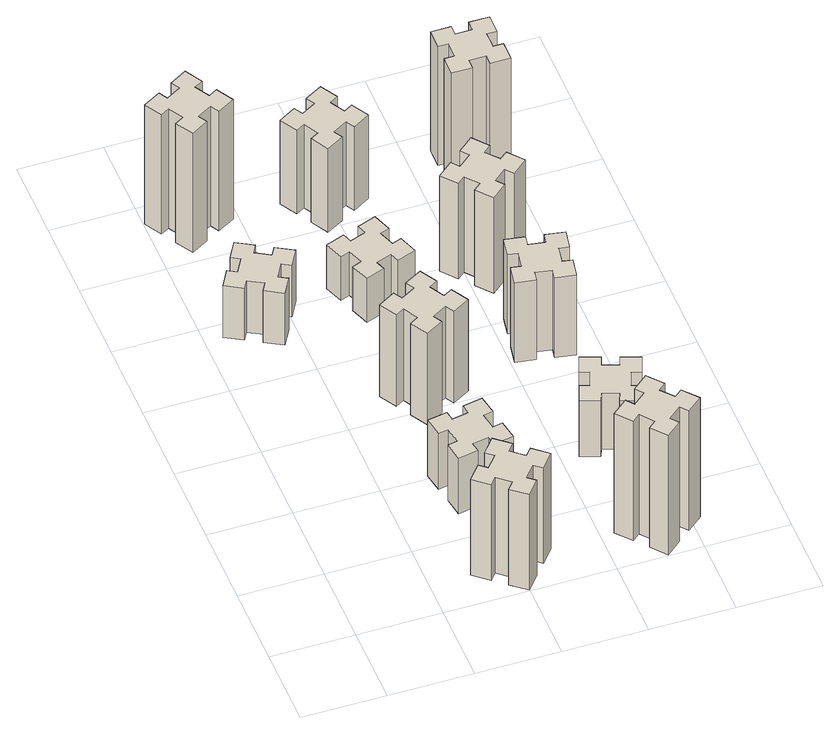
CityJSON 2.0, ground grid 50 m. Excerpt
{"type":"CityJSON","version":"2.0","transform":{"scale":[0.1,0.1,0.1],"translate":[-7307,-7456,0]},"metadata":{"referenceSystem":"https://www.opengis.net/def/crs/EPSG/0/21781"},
"CityObjects":{
"building1":{"type":"Building","attributes":{"class":"1000","function":"1000","usage":"1000","yearOfConstruction":2016,"roofType":"1000","measuredHeight":72,"storeysAboveGround":30,"storeysBelowGround":0},"geometry":[{"type":"Solid","lod":"1","boundaries":[[[[0,1,2,3,4,5,6,7,8,9,10,11,12,13,14,15,16,17,18,19]],[[17,16,20,21]],[[16,15,22,20]],[[15,14,23,22]],[[14,13,24,23]],[[13,12,25,24]],[[12,11,26,25]],[[11,10,27,26]],[[10,9,28,27]],[[9,8,29,28]],[[8,7,30,29]],[[7,6,31,30]],[[6,5,32,31]],[[5,4,33,32]],[[4,3,34,33]],[[3,2,35,34]],[[2,1,36,35]],[[1,0,37,36]],[[0,19,38,37]],[[19,18,39,38]],[[18,17,21,39]],[[24,25,26,27,28,29,30,31,32,33,34,35,36,37,38,39,21,20,22,23]]]]}]},
"building2":{"type":"Building","attributes":{"class":"1000","function":"1000","usage":"1000","yearOfConstruction":2016,"roofType":"1000","measuredHeight":39,"storeysAboveGround":30,"storeysBelowGround":0},"geometry":[{"type":"Solid","lod":"1","boundaries":[[[[40,41,42,43,44,45,46,47,48,49,50,51,52,53,54,55,56,57,58,59]],[[57,56,60,61]],[[56,55,62,60]],[[55,54,63,62]],[[54,53,64,63]],[[53,52,65,64]],[[52,51,66,65]],[[51,50,67,66]],[[50,49,68,67]],[[49,48,69,68]],[[48,47,70,69]],[[47,46,71,70]],[[46,45,72,71]],[[45,44,73,72]],[[44,43,74,73]],[[43,42,75,74]],[[42,41,76,75]],[[41,40,77,76]],[[40,59,78,77]],[[59,58,79,78]],[[58,57,61,79]],[[64,65,66,67,68,69,70,71,72,73,74,75,76,77,78,79,61,60,62,63]]]]}]},
"building3":{"type":"Building","attributes":{"class":"1000","function":"1000","usage":"1000","yearOfConstruction":2016,"roofType":"1000","measuredHeight":90,"storeysAboveGround":30,"storeysBelowGround":0},"geometry":[{"type":"Solid","lod":"1","boundaries":[[[[80,81,82,83,84,85,86,87,88,89,90,91,92,93,94,95,96,97,98,99]],[[97,96,100,101]],[[96,95,102,100]],[[95,94,103,102]],[[94,93,104,103]],[[93,92,105,104]],[[92,91,106,105]],[[91,90,107,106]],[[90,89,108,107]],[[89,88,109,108]],[[88,87,110,109]],[[87,86,111,110]],[[86,85,112,111]],[[85,84,113,112]],[[84,83,114,113]],[[83,82,115,114]],[[82,81,116,115]],[[81,80,117,116]],[[80,99,118,117]],[[99,98,119,118]],[[98,97,101,119]],[[104,105,106,107,108,109,110,111,112,113,114,115,116,117,118,119,101,100,102,103]]]]}]},
"building4":{"type":"Building","attributes":{"class":"1000","function":"1000","usage":"1000","yearOfConstruction":2016,"roofType":"1000","measuredHeight":42,"storeysAboveGround":30,"storeysBelowGround":0},"geometry":[{"type":"Solid","lod":"1","boundaries":[[[[120,121,122,123,124,125,126,127,128,129,130,131,132,133,134,135,136,137,138,139]],[[137,136,140,141]],[[136,135,142,140]],[[135,134,143,142]],[[134,133,144,143]],[[133,132,145,144]],[[132,131,146,145]],[[131,130,147,146]],[[130,129,148,147]],[[129,128,149,148]],[[128,127,150,149]],[[127,126,151,150]],[[126,125,152,151]],[[125,124,153,152]],[[124,123,154,153]],[[123,122,155,154]],[[122,121,156,155]],[[121,120,157,156]],[[120,139,158,157]],[[139,138,159,158]],[[138,137,141,159]],[[144,145,146,147,148,149,150,151,152,153,154,155,156,157,158,159,141,140,142,143]]]]}]},
"building5":{"type":"Building","attributes":{"class":"1000","function":"1000","usage":"1000","yearOfConstruction":2016,"roofType":"1000","measuredHeight":69,"storeysAboveGround":30,"storeysBelowGround":0},"geometry":[{"type":"Solid","lod":"1","boundaries":[[[[160,161,162,163,164,165,166,167,168,169,170,171,172,173,174,175,176,177,178,179]],[[177,176,180,181]],[[176,175,182,180]],[[175,174,183,182]],[[174,173,184,183]],[[173,172,185,184]],[[172,171,186,185]],[[171,170,187,186]],[[170,169,188,187]],[[169,168,189,188]],[[168,167,190,189]],[[167,166,191,190]],[[166,165,192,191]],[[165,164,193,192]],[[164,163,194,193]],[[163,162,195,194]],[[162,161,196,195]],[[161,160,197,196]],[[160,179,198,197]],[[179,178,199,198]],[[178,177,181,199]],[[184,185,186,187,188,189,190,191,192,193,194,195,196,197,198,199,181,180,182,183]]]]}]},
"building6":{"type":"Building","attributes":{"class":"1000","function":"1000","usage":"1000","yearOfConstruction":2016,"roofType":"1000","measuredHeight":33,"storeysAboveGround":30,"storeysBelowGround":0},"geometry":[{"type":"Solid","lod":"1","boundaries":[[[[200,201,202,203,204,205,206,207,208,209,210,211,212,213,214,215,216,217,218,219]],[[217,216,220,221]],[[216,215,222,220]],[[215,214,223,222]],[[214,213,224,223]],[[213,212,225,224]],[[212,211,226,225]],[[211,210,227,226]],[[210,209,228,227]],[[209,208,229,228]],[[208,207,230,229]],[[207,206,231,230]],[[206,205,232,231]],[[205,204,233,232]],[[204,203,234,233]],[[203,202,235,234]],[[202,201,236,235]],[[201,200,237,236]],[[200,219,238,237]],[[219,218,239,238]],[[218,217,221,239]],[[224,225,226,227,228,229,230,231,232,233,234,235,236,237,238,239,221,220,222,223]]]]}]},
"building7":{"type":"Building","attributes":{"class":"1000","function":"1000","usage":"1000","yearOfConstruction":2016,"roofType":"1000","measuredHeight":90,"storeysAboveGround":30,"storeysBelowGround":0},"geometry":[{"type":"Solid","lod":"1","boundaries":[[[[240,241,242,243,244,245,246,247,248,249,250,251,252,253,254,255,256,257,258,259]],[[257,256,260,261]],[[256,255,262,260]],[[255,254,263,262]],[[254,253,264,263]],[[253,252,265,264]],[[252,251,266,265]],[[251,250,267,266]],[[250,249,268,267]],[[249,248,269,268]],[[248,247,270,269]],[[247,246,271,270]],[[246,245,272,271]],[[245,244,273,272]],[[244,243,274,273]],[[243,242,275,274]],[[242,241,276,275]],[[241,240,277,276]],[[240,259,278,277]],[[259,258,279,278]],[[258,257,261,279]],[[264,265,266,267,268,269,270,271,272,273,274,275,276,277,278,279,261,260,262,263]]]]}]},
"building8":{"type":"Building","attributes":{"class":"1000","function":"1000","usage":"1000","yearOfConstruction":2016,"roofType":"1000","measuredHeight":63,"storeysAboveGround":30,"storeysBelowGround":0},"geometry":[{"type":"Solid","lod":"1","boundaries":[[[[280,281,282,283,284,285,286,287,288,289,290,291,292,293,294,295,296,297,298,299]],[[297,296,300,301]],[[296,295,302,300]],[[295,294,303,302]],[[294,293,304,303]],[[293,292,305,304]],[[292,291,306,305]],[[291,290,307,306]],[[290,289,308,307]],[[289,288,309,308]],[[288,287,310,309]],[[287,286,311,310]],[[286,285,312,311]],[[285,284,313,312]],[[284,283,314,313]],[[283,282,315,314]],[[282,281,316,315]],[[281,280,317,316]],[[280,299,318,317]],[[299,298,319,318]],[[298,297,301,319]],[[304,305,306,307,308,309,310,311,312,313,314,315,316,317,318,319,301,300,302,303]]]]}]},
"building9":{"type":"Building","attributes":{"class":"1000","function":"1000","usage":"1000","yearOfConstruction":2016,"roofType":"1000","measuredHeight":42,"storeysAboveGround":30,"storeysBelowGround":0},"geometry":[{"type":"Solid","lod":"1","boundaries":[[[[320,321,322,323,324,325,326,327,328,329,330,331,332,333,334,335,336,337,338,339]],[[337,336,340,341]],[[336,335,342,340]],[[335,334,343,342]],[[334,333,344,343]],[[333,332,345,344]],[[332,331,346,345]],[[331,330,347,346]],[[330,329,348,347]],[[329,328,349,348]],[[328,327,350,349]],[[327,326,351,350]],[[326,325,352,351]],[[325,324,353,352]],[[324,323,354,353]],[[323,322,355,354]],[[322,321,356,355]],[[321,320,357,356]],[[320,339,358,357]],[[339,338,359,358]],[[338,337,341,359]],[[344,345,346,347,348,349,350,351,352,353,354,355,356,357,358,359,341,340,342,343]]]]}]},
"building10":{"type":"Building","attributes":{"class":"1000","function":"1000","usage":"1000","yearOfConstruction":2016,"roofType":"1000","measuredHeight":60,"storeysAboveGround":30,"storeysBelowGround":0},"geometry":[{"type":"Solid","lod":"1","boundaries":[[[[360,361,362,363,364,365,366,367,368,369,370,371,372,373,374,375,376,377,378,379]],[[377,376,380,381]],[[376,375,382,380]],[[375,374,383,382]],[[374,373,384,383]],[[373,372,385,384]],[[372,371,386,385]],[[371,370,387,386]],[[370,369,388,387]],[[369,368,389,388]],[[368,367,390,389]],[[367,366,391,390]],[[366,365,392,391]],[[365,364,393,392]],[[364,363,394,393]],[[363,362,395,394]],[[362,361,396,395]],[[361,360,397,396]],[[360,379,398,397]],[[379,378,399,398]],[[378,377,381,399]],[[384,385,386,387,388,389,390,391,392,393,394,395,396,397,398,399,381,380,382,383]]]]}]},
"building11":{"type":"Building","attributes":{"class":"1000","function":"1000","usage":"1000","yearOfConstruction":2016,"roofType":"1000","measuredHeight":72,"storeysAboveGround":30,"storeysBelowGround":0},"geometry":[{"type":"Solid","lod":"1","boundaries":[[[[400,401,402,403,404,405,406,407,408,409,410,411,412,413,414,415,416,417,418,419]],[[417,416,420,421]],[[416,415,422,420]],[[415,414,423,422]],[[414,413,424,423]],[[413,412,425,424]],[[412,411,426,425]],[[411,410,427,426]],[[410,409,428,427]],[[409,408,429,428]],[[408,407,430,429]],[[407,406,431,430]],[[406,405,432,431]],[[405,404,433,432]],[[404,403,434,433]],[[403,402,435,434]],[[402,401,436,435]],[[401,400,437,436]],[[400,419,438,437]],[[419,418,439,438]],[[418,417,421,439]],[[424,425,426,427,428,429,430,431,432,433,434,435,436,437,438,439,421,420,422,423]]]]}]},
"building12":{"type":"Building","attributes":{"class":"1000","function":"1000","usage":"1000","yearOfConstruction":2016,"roofType":"1000","measuredHeight":90,"storeysAboveGround":30,"storeysBelowGround":0},"geometry":[{"type":"Solid","lod":"1","boundaries":[[[[440,441,442,443,444,445,446,447,448,449,450,451,452,453,454,455,456,457,458,459]],[[457,456,460,461]],[[456,455,462,460]],[[455,454,463,462]],[[454,453,464,463]],[[453,452,465,464]],[[452,451,466,465]],[[451,450,467,466]],[[450,449,468,467]],[[449,448,469,468]],[[448,447,470,469]],[[447,446,471,470]],[[446,445,472,471]],[[445,444,473,472]],[[444,443,474,473]],[[443,442,475,474]],[[442,441,476,475]],[[441,440,477,476]],[[440,459,478,477]],[[459,458,479,478]],[[458,457,461,479]],[[464,465,466,467,468,469,470,471,472,473,474,475,476,477,478,479,461,460,462,463]]]]}]}
},
"vertices":[
[866,193,0],[943,129,0],[904,83,0],[996,6,0],[1073,98,0],[1027,136,0],[1092,213,0],[1138,174,0],[1215,266,0],[1123,343,0],[1084,297,0],[1008,362,0],[1046,408,0],[954,485,0],[877,393,0],[923,354,0],[859,278,0],[813,316,0],[736,224,0],[828,147,0],[859,278,720],[813,316,720],[923,354,720],[877,393,720],[954,485,720],[1046,408,720],[1008,362,720],[1084,297,720],[1123,343,720],[1215,266,720],[1138,174,720],[1092,213,720],[1027,136,720],[1073,98,720],[996,6,720],[904,83,720],[943,129,720],[866,193,720],[828,147,720],[736,224,720],
[406,2367,0],[456,2454,0],[508,2424,0],[568,2528,0],[464,2588,0],[434,2536,0],[347,2586,0],[377,2638,0],[273,2698,0],[213,2594,0],[265,2564,0],[215,2477,0],[163,2507,0],[103,2403,0],[207,2343,0],[237,2395,0],[324,2345,0],[294,2293,0],[398,2233,0],[458,2337,0],[324,2345,390],[294,2293,390],[237,2395,390],[207,2343,390],[103,2403,390],[163,2507,390],[215,2477,390],[265,2564,390],[213,2594,390],[273,2698,390],[377,2638,390],[347,2586,390],[434,2536,390],[464,2588,390],[568,2528,390],[508,2424,390],[456,2454,390],[406,2367,390],[458,2337,390],[398,2233,390],
[224,3426,0],[137,3376,0],[107,3428,0],[3,3368,0],[63,3264,0],[115,3294,0],[165,3207,0],[113,3177,0],[173,3073,0],[277,3133,0],[247,3185,0],[334,3235,0],[364,3183,0],[468,3243,0],[408,3347,0],[356,3317,0],[306,3404,0],[358,3434,0],[298,3538,0],[194,3478,0],[306,3404,900],[358,3434,900],[356,3317,900],[408,3347,900],[468,3243,900],[364,3183,900],[334,3235,900],[247,3185,900],[277,3133,900],[173,3073,900],[113,3177,900],[165,3207,900],[115,3294,900],[63,3264,900],[3,3368,900],[107,3428,900],[137,3376,900],[224,3426,900],[194,3478,900],[298,3538,900],
[1005,1002,0],[907,985,0],[897,1044,0],[778,1023,0],[799,905,0],[858,915,0],[876,817,0],[817,807,0],[837,688,0],[956,709,0],[945,768,0],[1044,786,0],[1054,727,0],[1172,747,0],[1151,866,0],[1092,855,0],[1075,954,0],[1134,964,0],[1113,1082,0],[995,1061,0],[1075,954,420],[1134,964,420],[1092,855,420],[1151,866,420],[1172,747,420],[1054,727,420],[1044,786,420],[945,768,420],[956,709,420],[837,688,420],[817,807,420],[876,817,420],[858,915,420],[799,905,420],[778,1023,420],[897,1044,420],[907,985,420],[1005,1002,420],[995,1061,420],[1113,1082,420],
[855,1614,0],[905,1527,0],[853,1497,0],[913,1393,0],[1017,1453,0],[987,1505,0],[1074,1555,0],[1104,1503,0],[1208,1563,0],[1148,1667,0],[1096,1637,0],[1046,1724,0],[1098,1754,0],[1038,1858,0],[934,1798,0],[964,1746,0],[877,1696,0],[847,1748,0],[743,1688,0],[803,1584,0],[877,1696,690],[847,1748,690],[964,1746,690],[934,1798,690],[1038,1858,690],[1098,1754,690],[1046,1724,690],[1096,1637,690],[1148,1667,690],[1208,1563,690],[1104,1503,690],[1074,1555,690],[987,1505,690],[1017,1453,690],[913,1393,690],[853,1497,690],[905,1527,690],[855,1614,690],[803,1584,690],[743,1688,690],
[966,2345,0],[1060,2379,0],[1080,2323,0],[1193,2364,0],[1152,2477,0],[1096,2456,0],[1062,2550,0],[1118,2570,0],[1077,2683,0],[964,2642,0],[985,2586,0],[891,2552,0],[870,2608,0],[757,2567,0],[799,2454,0],[855,2475,0],[889,2381,0],[833,2360,0],[874,2247,0],[987,2289,0],[889,2381,330],[833,2360,330],[855,2475,330],[799,2454,330],[757,2567,330],[870,2608,330],[891,2552,330],[985,2586,330],[964,2642,330],[1077,2683,330],[1118,2570,330],[1062,2550,330],[1096,2456,330],[1152,2477,330],[1193,2364,330],[1080,2323,330],[1060,2379,330],[966,2345,330],[987,2289,330],[874,2247,330],
[1848,129,0],[1924,193,0],[1963,147,0],[2055,224,0],[1978,316,0],[1932,278,0],[1867,354,0],[1913,393,0],[1836,485,0],[1744,408,0],[1783,362,0],[1706,297,0],[1668,343,0],[1576,266,0],[1653,174,0],[1699,213,0],[1763,136,0],[1717,98,0],[1794,6,0],[1886,83,0],[1763,136,900],[1717,98,900],[1699,213,900],[1653,174,900],[1576,266,900],[1668,343,900],[1706,297,900],[1783,362,900],[1744,408,900],[1836,485,900],[1913,393,900],[1867,354,900],[1932,278,900],[1978,316,900],[2055,224,900],[1963,147,900],[1924,193,900],[1848,129,900],[1886,83,900],[1794,6,900],
[1096,3217,0],[1046,3304,0],[1098,3334,0],[1038,3438,0],[934,3378,0],[964,3326,0],[877,3276,0],[847,3328,0],[743,3268,0],[803,3164,0],[855,3194,0],[905,3107,0],[853,3077,0],[913,2973,0],[1017,3033,0],[987,3085,0],[1074,3135,0],[1104,3083,0],[1208,3143,0],[1148,3247,0],[1074,3135,630],[1104,3083,630],[987,3085,630],[1017,3033,630],[913,2973,630],[853,3077,630],[905,3107,630],[855,3194,630],[803,3164,630],[743,3268,630],[847,3328,630],[877,3276,630],[964,3326,630],[934,3378,630],[1038,3438,630],[1098,3334,630],[1046,3304,630],[1096,3217,630],[1148,3247,630],[1208,3143,630],
[1731,899,0],[1825,865,0],[1804,809,0],[1917,767,0],[1958,880,0],[1902,901,0],[1936,995,0],[1992,974,0],[2033,1087,0],[1920,1128,0],[1900,1072,0],[1806,1106,0],[1827,1162,0],[1714,1203,0],[1673,1090,0],[1729,1070,0],[1695,976,0],[1639,997,0],[1597,884,0],[1710,843,0],[1695,976,420],[1639,997,420],[1729,1070,420],[1673,1090,420],[1714,1203,420],[1827,1162,420],[1806,1106,420],[1900,1072,420],[1920,1128,420],[2033,1087,420],[1992,974,420],[1936,995,420],[1902,901,420],[1958,880,420],[1917,767,420],[1804,809,420],[1825,865,420],[1731,899,420],[1710,843,420],[1597,884,420],
[1647,1726,0],[1745,1708,0],[1735,1649,0],[1853,1628,0],[1874,1747,0],[1815,1757,0],[1832,1855,0],[1891,1845,0],[1912,1963,0],[1794,1984,0],[1784,1925,0],[1685,1942,0],[1696,2001,0],[1577,2022,0],[1557,1904,0],[1616,1894,0],[1598,1795,0],[1539,1806,0],[1518,1687,0],[1637,1667,0],[1598,1795,600],[1539,1806,600],[1616,1894,600],[1557,1904,600],[1577,2022,600],[1696,2001,600],[1685,1942,600],[1784,1925,600],[1794,1984,600],[1912,1963,600],[1891,1845,600],[1832,1855,600],[1815,1757,600],[1874,1747,600],[1853,1628,600],[1735,1649,600],[1745,1708,600],[1647,1726,600],[1637,1667,600],[1518,1687,600],
[1499,2433,0],[1563,2356,0],[1517,2318,0],[1594,2226,0],[1686,2303,0],[1648,2349,0],[1724,2413,0],[1763,2367,0],[1855,2444,0],[1778,2536,0],[1732,2498,0],[1667,2574,0],[1713,2613,0],[1636,2705,0],[1544,2628,0],[1583,2582,0],[1506,2517,0],[1468,2563,0],[1376,2486,0],[1453,2394,0],[1506,2517,720],[1468,2563,720],[1583,2582,720],[1544,2628,720],[1636,2705,720],[1713,2613,720],[1667,2574,720],[1732,2498,720],[1778,2536,720],[1855,2444,720],[1763,2367,720],[1724,2413,720],[1648,2349,720],[1686,2303,720],[1594,2226,720],[1517,2318,720],[1563,2356,720],[1499,2433,720],[1453,2394,720],[1376,2486,720],
[1765,3095,0],[1865,3095,0],[1865,3035,0],[1985,3035,0],[1985,3155,0],[1925,3155,0],[1925,3255,0],[1985,3255,0],[1985,3375,0],[1865,3375,0],[1865,3315,0],[1765,3315,0],[1765,3375,0],[1645,3375,0],[1645,3255,0],[1705,3255,0],[1705,3155,0],[1645,3155,0],[1645,3035,0],[1765,3035,0],[1705,3155,900],[1645,3155,900],[1705,3255,900],[1645,3255,900],[1645,3375,900],[1765,3375,900],[1765,3315,900],[1865,3315,900],[1865,3375,900],[1985,3375,900],[1985,3255,900],[1925,3255,900],[1925,3155,900],[1985,3155,900],[1985,3035,900],[1865,3035,900],[1865,3095,900],[1765,3095,900],[1765,3035,900],[1645,3035,900]
]}
